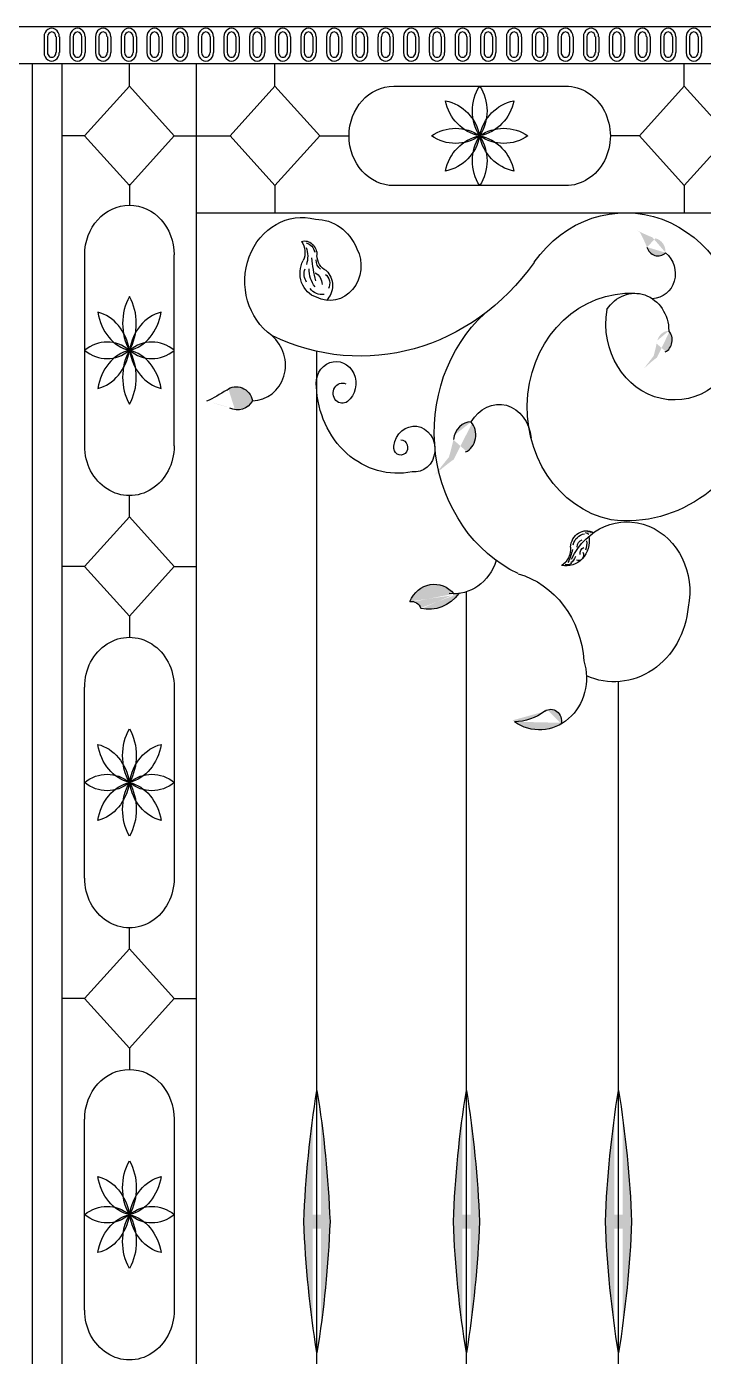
# Model space of a CAD drawing. Header units: inches. Extents: x -12530 to 36157, y 78659 to 110077.
# Drawn here: x 17387 to 18044, y 95311 to 96602 of the extents above; entities that cross this region are included whole.
import ezdxf

# ---------------------------------------------------------------- set-up
doc = ezdxf.new("R2010")
doc.units = ezdxf.units.IN
doc.header["$MEASUREMENT"] = 0
doc.layers.add('freecads.com', color=7, linetype='Continuous')

msp = doc.modelspace()

# ---------------------------------------------------------------- hatches: boundary and pattern name
at = {"layer": 'freecads.com'}
h = msp.add_hatch(color=256, dxfattribs=at)
edge = h.paths.add_edge_path()
edge.add_ellipse((18027.8, 96504), major_axis=(-43.1, 105.8), ratio=0.946901, start_angle=131.8802, end_angle=140.423)
edge.add_ellipse((17995, 96384.2), major_axis=(-4.8, 11.8), ratio=0.946901, start_angle=240.7336, end_angle=326.6039, ccw=False)
edge.add_ellipse((17999.5, 96390.7), major_axis=(-4.3, 10.5), ratio=0.946901, start_angle=83.2591, end_angle=201.2939, ccw=False)
edge.add_ellipse((17878.5, 96344.2), major_axis=(-47.3, 116.3), ratio=0.946901, start_angle=269.4365, end_angle=277.0688)
h = msp.add_hatch(color=256, dxfattribs=at)
edge = h.paths.add_edge_path()
edge.add_ellipse((17899.5, 96318.9), major_axis=(8.8, 121.2), ratio=0.835932, start_angle=253.254, end_angle=261.7968)
edge.add_ellipse((18009.8, 96293), major_axis=(1, 13.5), ratio=0.835932, start_angle=362.1074, end_angle=447.9777, ccw=False)
edge.add_ellipse((18003.5, 96297.4), major_axis=(0.9, 12.1), ratio=0.835932, start_angle=204.633, end_angle=322.6677, ccw=False)
edge.add_ellipse((18055.7, 96167.5), major_axis=(9.7, 133.3), ratio=0.835932, start_angle=30.8103, end_angle=38.4426)
h = msp.add_hatch(color=256, dxfattribs=at)
edge = h.paths.add_edge_path()
edge.add_ellipse((17538.5, 96078.7), major_axis=(-64.9, 151.1), ratio=0.932156, start_angle=318.2464, end_angle=326.7893, ccw=False)
edge.add_ellipse((17590.6, 96247.9), major_axis=(-7.2, 16.8), ratio=0.932156, start_angle=132.0655, end_angle=217.9358)
edge.add_ellipse((17590.9, 96236.2), major_axis=(-6.5, 15), ratio=0.932156, start_angle=257.3755, end_angle=375.4103)
edge.add_ellipse((17485.6, 96402.4), major_axis=(-71.4, 166.1), ratio=0.932156, start_angle=181.6006, end_angle=189.2329, ccw=False)
h = msp.add_hatch(color=256, dxfattribs=at)
edge = h.paths.add_edge_path()
edge.add_ellipse((17660.3, 96239.2), major_axis=(14, 173), ratio=0.83646, start_angle=252.6038, end_angle=261.1466)
edge.add_ellipse((17817.2, 96198.8), major_axis=(1.6, 19.3), ratio=0.83646, start_angle=361.4572, end_angle=447.3275, ccw=False)
edge.add_ellipse((17808.4, 96205.2), major_axis=(1.4, 17.2), ratio=0.83646, start_angle=203.9827, end_angle=322.0175, ccw=False)
edge.add_ellipse((17879.6, 96018.1), major_axis=(15.4, 190.3), ratio=0.83646, start_angle=30.1601, end_angle=37.7924)
h = msp.add_hatch(color=256, dxfattribs=at)
edge = h.paths.add_edge_path()
edge.add_ellipse((17760, 96032.3), major_axis=(0, 11.7), ratio=0.9, start_angle=-65.7393, end_angle=6.008)
edge.add_ellipse((17782.5, 96031.7), major_axis=(0, 28.9), ratio=0.9, start_angle=312.636, end_angle=424.9295, ccw=False)
edge.add_ellipse((17801.6, 96099.6), major_axis=(0, 48.3), ratio=0.9, start_angle=180, end_angle=186.1534)
edge.add_ellipse((17777.3, 96077.8), major_axis=(0, 41.6), ratio=0.9, start_angle=168.2323, end_angle=230.8237, ccw=False)
h = msp.add_hatch(color=256, dxfattribs=at)
edge = h.paths.add_edge_path()
edge.add_ellipse((17860.1, 95985.9), major_axis=(0, 58.8), ratio=0.9, start_angle=180.2988, end_angle=214.3384)
edge.add_ellipse((17895.7, 95927.6), major_axis=(0, 11.6), ratio=0.9, start_angle=256.7071, end_angle=393.0931, ccw=False)
edge.add_ellipse((17884.8, 95969.8), major_axis=(0, 50.6), ratio=0.9, start_angle=147.5719, end_angle=207.5217, ccw=False)
h = msp.add_hatch(color=256, dxfattribs=at)
edge = h.paths.add_edge_path()
edge.add_ellipse((16943.8, 95400.5), major_axis=(0, 885.5), ratio=0.833706, start_angle=272.6676, end_angle=280.9794, ccw=False)
edge.add_ellipse((16943.8, 95482.9), major_axis=(0, 885.5), ratio=0.833706, start_angle=259.0206, end_angle=267.3324, ccw=False)
edge.add_ellipse((18393.3, 95482.9), major_axis=(0, 885.5), ratio=0.833706, start_angle=92.6676, end_angle=100.9794, ccw=False)
edge.add_ellipse((18393.3, 95400.5), major_axis=(0, 885.5), ratio=0.833706, start_angle=439.0206, end_angle=447.3324, ccw=False)
h = msp.add_hatch(color=256, dxfattribs=at)
edge = h.paths.add_edge_path()
edge.add_ellipse((17089, 95400.5), major_axis=(0, 885.5), ratio=0.833706, start_angle=272.6676, end_angle=280.9794, ccw=False)
edge.add_ellipse((17089, 95482.9), major_axis=(0, 885.5), ratio=0.833706, start_angle=259.0206, end_angle=267.3324, ccw=False)
edge.add_ellipse((18538.5, 95482.9), major_axis=(0, 885.5), ratio=0.833706, start_angle=92.6676, end_angle=100.9794, ccw=False)
edge.add_ellipse((18538.5, 95400.5), major_axis=(0, 885.5), ratio=0.833706, start_angle=439.0206, end_angle=447.3324, ccw=False)
h = msp.add_hatch(color=256, dxfattribs=at)
edge = h.paths.add_edge_path()
edge.add_ellipse((17236.8, 95400.5), major_axis=(0, 885.5), ratio=0.833706, start_angle=272.6676, end_angle=280.9794, ccw=False)
edge.add_ellipse((17236.8, 95482.9), major_axis=(0, 885.5), ratio=0.833706, start_angle=259.0206, end_angle=267.3324, ccw=False)
edge.add_ellipse((18686.2, 95482.9), major_axis=(0, 885.5), ratio=0.833706, start_angle=92.6676, end_angle=100.9794, ccw=False)
edge.add_ellipse((18686.2, 95400.5), major_axis=(0, 885.5), ratio=0.833706, start_angle=439.0206, end_angle=447.3324, ccw=False)

# ---------------------------------------------------------------- linework, layer by layer
for p, q in [((15987.8, 96602), (18796.5, 96602)), ((17403.5, 96592.2), (17403.5, 96576.8)), ((17406.8, 96592.2), (17406.8, 96576.8)), ((17415.1, 96592.2), (17415.1, 96576.8)), ((17418.4, 96592.2), (17418.4, 96576.8)), ((17428.5, 96592.2), (17428.5, 96576.8)), ((17431.8, 96592.2), (17431.8, 96576.8)), ((17440, 96592.2), (17440, 96576.8)), ((17443.3, 96592.2), (17443.3, 96576.8)), ((17453.4, 96592.2), (17453.4, 96576.8)), ((17456.7, 96592.2), (17456.7, 96576.8)), ((17465, 96592.2), (17465, 96576.8)), ((17468.3, 96592.2), (17468.3, 96576.8)), ((17478.4, 96592.2), (17478.4, 96576.8)), ((17481.6, 96592.2), (17481.6, 96576.8)), ((17489.9, 96592.2), (17489.9, 96576.8)), ((17493.2, 96592.2), (17493.2, 96576.8)), ((17503.3, 96592.2), (17503.3, 96576.8)), ((17506.6, 96592.2), (17506.6, 96576.8)), ((17514.9, 96592.2), (17514.9, 96576.8)), ((17518.2, 96592.2), (17518.2, 96576.8)), ((17528.3, 96592.2), (17528.3, 96576.8)), ((17531.5, 96592.2), (17531.5, 96576.8)), ((17539.8, 96592.2), (17539.8, 96576.8)), ((17543.1, 96592.2), (17543.1, 96576.8)), ((17553.2, 96592.2), (17553.2, 96576.8)), ((17556.5, 96592.2), (17556.5, 96576.8)), ((17564.8, 96592.2), (17564.8, 96576.8)), ((17568, 96592.2), (17568, 96576.8)), ((17578.2, 96592.2), (17578.2, 96576.8)), ((17581.4, 96592.2), (17581.4, 96576.8)), ((17589.7, 96592.2), (17589.7, 96576.8)), ((17593, 96592.2), (17593, 96576.8)), ((17603.1, 96592.2), (17603.1, 96576.8)), ((17606.4, 96592.2), (17606.4, 96576.8)), ((17614.7, 96592.2), (17614.7, 96576.8)), ((17617.9, 96592.2), (17617.9, 96576.8)), ((17628.1, 96592.2), (17628.1, 96576.8)), ((17631.3, 96592.2), (17631.3, 96576.8)), ((17639.6, 96592.2), (17639.6, 96576.8)), ((17642.9, 96592.2), (17642.9, 96576.8)), ((17653, 96592.2), (17653, 96576.8)), ((17656.3, 96592.2), (17656.3, 96576.8)), ((17664.6, 96592.2), (17664.6, 96576.8)), ((17667.8, 96592.2), (17667.8, 96576.8)), ((17677.9, 96592.2), (17677.9, 96576.8)), ((17681.2, 96592.2), (17681.2, 96576.8)), ((17689.5, 96592.2), (17689.5, 96576.8)), ((17692.8, 96592.2), (17692.8, 96576.8)), ((17702.9, 96592.2), (17702.9, 96576.8)), ((17706.2, 96592.2), (17706.2, 96576.8)), ((17714.5, 96592.2), (17714.5, 96576.8)), ((17717.7, 96592.2), (17717.7, 96576.8)), ((17727.8, 96592.2), (17727.8, 96576.8)), ((17731.1, 96592.2), (17731.1, 96576.8)), ((17739.4, 96592.2), (17739.4, 96576.8)), ((17742.7, 96592.2), (17742.7, 96576.8)), ((17752.8, 96592.2), (17752.8, 96576.8)), ((17756.1, 96592.2), (17756.1, 96576.8)), ((17764.3, 96592.2), (17764.3, 96576.8)), ((17767.6, 96592.2), (17767.6, 96576.8)), ((17777.7, 96592.2), (17777.7, 96576.8)), ((17781, 96592.2), (17781, 96576.8)), ((17789.3, 96592.2), (17789.3, 96576.8)), ((17792.6, 96592.2), (17792.6, 96576.8)), ((17802.7, 96592.2), (17802.7, 96576.8)), ((17806, 96592.2), (17806, 96576.8)), ((17814.2, 96592.2), (17814.2, 96576.8)), ((17817.5, 96592.2), (17817.5, 96576.8)), ((17827.6, 96592.2), (17827.6, 96576.8)), ((17830.9, 96592.2), (17830.9, 96576.8)), ((17839.2, 96592.2), (17839.2, 96576.8)), ((17842.5, 96592.2), (17842.5, 96576.8)), ((17852.6, 96592.2), (17852.6, 96576.8)), ((17855.9, 96592.2), (17855.9, 96576.8)), ((17864.1, 96592.2), (17864.1, 96576.8)), ((17867.4, 96592.2), (17867.4, 96576.8)), ((17877.5, 96592.2), (17877.5, 96576.8)), ((17880.8, 96592.2), (17880.8, 96576.8)), ((17889.1, 96592.2), (17889.1, 96576.8)), ((17892.4, 96592.2), (17892.4, 96576.8)), ((17902.5, 96592.2), (17902.5, 96576.8)), ((17905.8, 96592.2), (17905.8, 96576.8)), ((17914, 96592.2), (17914, 96576.8)), ((17917.3, 96592.2), (17917.3, 96576.8)), ((17927.4, 96592.2), (17927.4, 96576.8)), ((17930.7, 96592.2), (17930.7, 96576.8)), ((17939, 96592.2), (17939, 96576.8)), ((17942.3, 96592.2), (17942.3, 96576.8)), ((17952.4, 96592.2), (17952.4, 96576.8)), ((17955.6, 96592.2), (17955.6, 96576.8)), ((17963.9, 96592.2), (17963.9, 96576.8)), ((17967.2, 96592.2), (17967.2, 96576.8)), ((17977.3, 96592.2), (17977.3, 96576.8)), ((17980.6, 96592.2), (17980.6, 96576.8)), ((17988.9, 96592.2), (17988.9, 96576.8)), ((17992.2, 96592.2), (17992.2, 96576.8)), ((18002.3, 96592.2), (18002.3, 96576.8)), ((18005.5, 96592.2), (18005.5, 96576.8)), ((18013.8, 96592.2), (18013.8, 96576.8)), ((18017.1, 96592.2), (18017.1, 96576.8)), ((18027.2, 96592.2), (18027.2, 96576.8)), ((18030.5, 96592.2), (18030.5, 96576.8)), ((18038.8, 96592.2), (18038.8, 96576.8)), ((18042, 96592.2), (18042, 96576.8)), ((15987.8, 96566.2), (18796.5, 96566.2)), ((17392.2, 94033.3), (17392.2, 96566.2)), ((17421.2, 94033.3), (17421.2, 96566.2)), ((17486.4, 96544.3), (17486.4, 96566.2)), ((17551.6, 94033.3), (17551.6, 96566.2)), ((17627.8, 96544.3), (17627.8, 96566.2)), ((18025.4, 96544.3), (18025.4, 96566.2)), ((17486.4, 96544.3), (17442.9, 96495.9)), ((17529.9, 96495.9), (17486.4, 96544.3)), ((17584.4, 96495.9), (17627.8, 96544.3)), ((17627.8, 96544.3), (17671.3, 96495.9)), ((17743.2, 96544.3), (17910.1, 96544.3)), ((18025.4, 96544.3), (17981.9, 96495.9)), ((18068.9, 96495.9), (18025.4, 96544.3)), ((17442.9, 96495.9), (17421.2, 96495.9)), ((17442.9, 96495.9), (17486.4, 96447.6)), ((17486.4, 96447.6), (17529.9, 96495.9)), ((17529.9, 96495.9), (17584.4, 96495.9)), ((17627.8, 96447.6), (17584.4, 96495.9)), ((17671.3, 96495.9), (17627.8, 96447.6)), ((17671.3, 96495.9), (17699.7, 96495.9)), ((17981.9, 96495.9), (17953.6, 96495.9)), ((17981.9, 96495.9), (18025.4, 96447.6)), ((18025.4, 96447.6), (18068.9, 96495.9)), ((17486.4, 96449.2), (17486.4, 96428.8)), ((17627.8, 96447.6), (17627.8, 96421.3)), ((17910.1, 96447.6), (17743.2, 96447.6)), ((18025.4, 96447.6), (18025.4, 96421.3)), ((17551.6, 96421.3), (18651.7, 96421.3)), ((17442.9, 96380.4), (17442.9, 96194.9)), ((17529.9, 96194.9), (17529.9, 96380.4)), ((17668.6, 94810.7), (17668.6, 96286.8)), ((17486.4, 96126.2), (17486.4, 96146.6)), ((17442.9, 96077.9), (17486.4, 96126.2)), ((17486.4, 96126.2), (17529.9, 96077.9)), ((17442.9, 96077.9), (17421.2, 96077.9)), ((17486.4, 96029.6), (17442.9, 96077.9)), ((17529.9, 96077.9), (17486.4, 96029.6)), ((17529.9, 96077.9), (17551.6, 96077.9)), ((17813.7, 94890.4), (17813.7, 96053.2)), ((17486.4, 96029.6), (17486.4, 96009.2)), ((17961.5, 95059.3), (17961.5, 95966)), ((17442.9, 95775.3), (17442.9, 95960.8)), ((17529.9, 95960.8), (17529.9, 95775.3)), ((17486.4, 95706.6), (17486.4, 95727)), ((17486.4, 95706.6), (17442.9, 95658.3)), ((17529.9, 95658.3), (17486.4, 95706.6)), ((17442.9, 95658.3), (17421.2, 95658.3)), ((17442.9, 95658.3), (17486.4, 95610)), ((17486.4, 95610), (17529.9, 95658.3)), ((17529.9, 95658.3), (17551.6, 95658.3)), ((17486.4, 95610), (17486.4, 95589.6)), ((17442.9, 95355.7), (17442.9, 95541.2)), ((17529.9, 95541.2), (17529.9, 95355.7))]:
    msp.add_line(p, q, dxfattribs=at)
for centre, major_axis, ratio, start_param, end_param in [((17410.9, 96592.2), (0, 8.24), 0.9, 4.712389, 7.853982), ((17410.9, 96592.2), (0, 4.6), 0.9, -1.570796, 1.570796), ((17435.9, 96592.2), (0, 8.24), 0.9, 4.712389, 7.853982), ((17435.9, 96592.2), (0, 4.6), 0.9, -1.570796, 1.570796), ((17460.8, 96592.2), (0, 8.24), 0.9, 4.712389, 7.853982), ((17460.8, 96592.2), (0, 4.6), 0.9, -1.570796, 1.570796), ((17485.8, 96592.2), (0, 8.24), 0.9, 4.712389, 7.853982), ((17485.8, 96592.2), (0, 4.6), 0.9, -1.570796, 1.570796), ((17510.7, 96592.2), (0, 8.24), 0.9, 4.712389, 7.853982), ((17510.7, 96592.2), (0, 4.6), 0.9, -1.570796, 1.570796), ((17535.7, 96592.2), (0, 8.24), 0.9, 4.712389, 7.853982), ((17535.7, 96592.2), (0, 4.6), 0.9, -1.570796, 1.570796), ((17560.6, 96592.2), (0, 8.24), 0.9, 4.712389, 7.853982), ((17560.6, 96592.2), (0, 4.6), 0.9, -1.570796, 1.570796), ((17585.6, 96592.2), (0, 8.24), 0.9, 4.712389, 7.853982), ((17585.6, 96592.2), (0, 4.6), 0.9, -1.570796, 1.570796), ((17610.5, 96592.2), (0, 8.24), 0.9, 4.712389, 7.853982), ((17610.5, 96592.2), (0, 4.6), 0.9, -1.570796, 1.570796), ((17635.5, 96592.2), (0, 8.24), 0.9, 4.712389, 7.853982), ((17635.5, 96592.2), (0, 4.6), 0.9, -1.570796, 1.570796), ((17660.4, 96592.2), (0, 8.24), 0.9, 4.712389, 7.853982), ((17660.4, 96592.2), (0, 4.6), 0.9, -1.570796, 1.570796), ((17685.4, 96592.2), (0, 8.24), 0.9, 4.712389, 7.853982), ((17685.4, 96592.2), (0, 4.6), 0.9, -1.570796, 1.570796), ((17710.3, 96592.2), (0, 8.24), 0.9, 4.712389, 7.853982), ((17710.3, 96592.2), (0, 4.6), 0.9, -1.570796, 1.570796), ((17735.3, 96592.2), (0, 8.24), 0.9, 4.712389, 7.853982), ((17735.3, 96592.2), (0, 4.6), 0.9, -1.570796, 1.570796), ((17760.2, 96592.2), (0, 8.24), 0.9, 4.712389, 7.853982), ((17760.2, 96592.2), (0, 4.6), 0.9, -1.570796, 1.570796), ((17785.2, 96592.2), (0, 8.24), 0.9, 4.712389, 7.853982), ((17785.2, 96592.2), (0, 4.6), 0.9, -1.570796, 1.570796), ((17810.1, 96592.2), (0, 8.24), 0.9, 4.712389, 7.853982), ((17810.1, 96592.2), (0, 4.6), 0.9, -1.570796, 1.570796), ((17835, 96592.2), (0, 8.24), 0.9, 4.712389, 7.853982), ((17835, 96592.2), (0, 4.6), 0.9, -1.570796, 1.570796), ((17860, 96592.2), (0, 8.24), 0.9, 4.712389, 7.853982), ((17860, 96592.2), (0, 4.6), 0.9, -1.570796, 1.570796), ((17884.9, 96592.2), (0, 8.24), 0.9, 4.712389, 7.853982), ((17884.9, 96592.2), (0, 4.6), 0.9, -1.570796, 1.570796), ((17909.9, 96592.2), (0, 8.24), 0.9, 4.712389, 7.853982), ((17909.9, 96592.2), (0, 4.6), 0.9, -1.570796, 1.570796), ((17934.8, 96592.2), (0, 8.24), 0.9, 4.712389, 7.853982), ((17934.8, 96592.2), (0, 4.6), 0.9, -1.570796, 1.570796), ((17959.8, 96592.2), (0, 8.24), 0.9, 4.712389, 7.853982), ((17959.8, 96592.2), (0, 4.6), 0.9, -1.570796, 1.570796), ((17984.7, 96592.2), (0, 8.24), 0.9, 4.712389, 7.853982), ((17984.7, 96592.2), (0, 4.6), 0.9, -1.570796, 1.570796), ((18009.7, 96592.2), (0, 8.24), 0.9, 4.712389, 7.853982), ((18009.7, 96592.2), (0, 4.6), 0.9, -1.570796, 1.570796), ((18034.6, 96592.2), (0, 8.24), 0.9, 4.712389, 7.853982), ((18034.6, 96592.2), (0, 4.6), 0.9, -1.570796, 1.570796), ((17410.9, 96576.8), (0, 8.24), 0.9, 1.570796, 4.712389), ((17410.9, 96576.8), (0, 4.6), 0.9, 1.570796, 4.712389), ((17435.9, 96576.8), (0, 8.24), 0.9, 1.570796, 4.712389), ((17435.9, 96576.8), (0, 4.6), 0.9, 1.570796, 4.712389), ((17460.8, 96576.8), (0, 8.24), 0.9, 1.570796, 4.712389), ((17460.8, 96576.8), (0, 4.6), 0.9, 1.570796, 4.712389), ((17485.8, 96576.8), (0, 8.24), 0.9, 1.570796, 4.712389), ((17485.8, 96576.8), (0, 4.6), 0.9, 1.570796, 4.712389), ((17510.7, 96576.8), (0, 8.24), 0.9, 1.570796, 4.712389), ((17510.7, 96576.8), (0, 4.6), 0.9, 1.570796, 4.712389), ((17535.7, 96576.8), (0, 8.24), 0.9, 1.570796, 4.712389), ((17535.7, 96576.8), (0, 4.6), 0.9, 1.570796, 4.712389), ((17560.6, 96576.8), (0, 8.24), 0.9, 1.570796, 4.712389), ((17560.6, 96576.8), (0, 4.6), 0.9, 1.570796, 4.712389), ((17585.6, 96576.8), (0, 8.24), 0.9, 1.570796, 4.712389), ((17585.6, 96576.8), (0, 4.6), 0.9, 1.570796, 4.712389), ((17610.5, 96576.8), (0, 8.24), 0.9, 1.570796, 4.712389), ((17610.5, 96576.8), (0, 4.6), 0.9, 1.570796, 4.712389), ((17635.5, 96576.8), (0, 8.24), 0.9, 1.570796, 4.712389), ((17635.5, 96576.8), (0, 4.6), 0.9, 1.570796, 4.712389), ((17660.4, 96576.8), (0, 8.24), 0.9, 1.570796, 4.712389), ((17660.4, 96576.8), (0, 4.6), 0.9, 1.570796, 4.712389), ((17685.4, 96576.8), (0, 8.24), 0.9, 1.570796, 4.712389), ((17685.4, 96576.8), (0, 4.6), 0.9, 1.570796, 4.712389), ((17710.3, 96576.8), (0, 8.24), 0.9, 1.570796, 4.712389), ((17710.3, 96576.8), (0, 4.6), 0.9, 1.570796, 4.712389), ((17735.3, 96576.8), (0, 8.24), 0.9, 1.570796, 4.712389), ((17735.3, 96576.8), (0, 4.6), 0.9, 1.570796, 4.712389), ((17760.2, 96576.8), (0, 8.24), 0.9, 1.570796, 4.712389), ((17760.2, 96576.8), (0, 4.6), 0.9, 1.570796, 4.712389), ((17785.2, 96576.8), (0, 8.24), 0.9, 1.570796, 4.712389), ((17785.2, 96576.8), (0, 4.6), 0.9, 1.570796, 4.712389), ((17810.1, 96576.8), (0, 8.24), 0.9, 1.570796, 4.712389), ((17810.1, 96576.8), (0, 4.6), 0.9, 1.570796, 4.712389), ((17835, 96576.8), (0, 8.24), 0.9, 1.570796, 4.712389), ((17835, 96576.8), (0, 4.6), 0.9, 1.570796, 4.712389), ((17860, 96576.8), (0, 8.24), 0.9, 1.570796, 4.712389), ((17860, 96576.8), (0, 4.6), 0.9, 1.570796, 4.712389), ((17884.9, 96576.8), (0, 8.24), 0.9, 1.570796, 4.712389), ((17884.9, 96576.8), (0, 4.6), 0.9, 1.570796, 4.712389), ((17909.9, 96576.8), (0, 8.24), 0.9, 1.570796, 4.712389), ((17909.9, 96576.8), (0, 4.6), 0.9, 1.570796, 4.712389), ((17934.8, 96576.8), (0, 8.24), 0.9, 1.570796, 4.712389), ((17934.8, 96576.8), (0, 4.6), 0.9, 1.570796, 4.712389), ((17959.8, 96576.8), (0, 8.24), 0.9, 1.570796, 4.712389), ((17959.8, 96576.8), (0, 4.6), 0.9, 1.570796, 4.712389), ((17984.7, 96576.8), (0, 8.24), 0.9, 1.570796, 4.712389), ((17984.7, 96576.8), (0, 4.6), 0.9, 1.570796, 4.712389), ((18009.7, 96576.8), (0, 8.24), 0.9, 1.570796, 4.712389), ((18009.7, 96576.8), (0, 4.6), 0.9, 1.570796, 4.712389), ((18034.6, 96576.8), (0, 8.24), 0.9, 1.570796, 4.712389), ((18034.6, 96576.8), (0, 4.6), 0.9, 1.570796, 4.712389), ((17999.5, 96390.7), (-4.3, 10.5), 0.946901, 1.453146, 3.513242), ((17518.9, 96313.8), (0, 46.9), 0.833706, 0.98032, 2.161272), ((17454, 96313.8), (0, 46.9), 0.833706, 4.121913, 5.302865), ((17494, 96333.7), (0, 46.9), 0.833706, 1.765718, 2.946671), ((17448.1, 96278.6), (0, 46.9), 0.833706, -1.375874, -0.194922), ((17478.9, 96333.7), (0, 46.9), 0.833706, 3.336515, 4.517467), ((17524.8, 96278.6), (0, 46.9), 0.833706, 0.194922, 1.375874), ((17464.7, 96248.8), (0, 46.9), 0.833706, -0.590476, 0.590476), ((17508.2, 96248.8), (0, 46.9), 0.833706, -0.590476, 0.590476), ((17603.6, 96274.9), (-14.4, 33.5), 0.932156, 2.778163, 5.187904), ((18003.5, 96297.4), (0.9, 12.1), 0.835932, 3.571519, 5.631614), ((17464.7, 96326.6), (0, 46.9), 0.833706, 2.551117, 3.732069), ((17448.1, 96296.8), (0, 46.9), 0.833706, 3.336515, 4.517467), ((17494, 96241.7), (0, 46.9), 0.833706, 0.194922, 1.375874), ((17518.9, 96261.6), (0, 46.9), 0.833706, 0.98032, 2.161272), ((17524.8, 96296.8), (0, 46.9), 0.833706, 1.765718, 2.946671), ((17478.9, 96241.7), (0, 46.9), 0.833706, -1.375874, -0.194922), ((17508.2, 96326.6), (0, 46.9), 0.833706, 2.551117, 3.732069), ((17454, 96261.6), (0, 46.9), 0.833706, 4.121913, 5.302865), ((17817.2, 96198.8), (1.6, 19.3), 0.83646, 0.025433, 1.524153), ((17808.4, 96205.2), (1.4, 17.2), 0.83646, 3.56017, 5.620266)]:
    msp.add_ellipse(centre, major_axis=major_axis, ratio=ratio, start_param=start_param, end_param=end_param, dxfattribs=at)
at = {"layer": 'freecads.com', "extrusion": (0, 0, -1)}
for centre, major_axis, ratio, start_param, end_param in [((17743.2, 96495.9), (0, 48.3), 0.9, 3.141593, 6.283185), ((17861.7, 96520.1), (0, 43.4), 0.971566, 4.121913, 5.302865), ((17791.6, 96520.1), (0, 43.4), 0.971566, 0.98032, 2.161272), ((17910.1, 96495.9), (0, 48.3), 0.9, 0, 3.141593), ((17785.3, 96487.5), (0, 43.4), 0.971566, 0.194922, 1.375874), ((17834.8, 96538.5), (0, 43.4), 0.971566, 3.336515, 4.517467), ((17818.5, 96538.5), (0, 43.4), 0.971566, 1.765718, 2.946671), ((17868, 96487.5), (0, 43.4), 0.971566, -1.375874, -0.194922), ((17803.2, 96459.9), (0, 43.4), 0.971566, -0.590476, 0.590476), ((17850.1, 96459.9), (0, 43.4), 0.971566, -0.590476, 0.590476), ((17803.2, 96532), (0, 43.4), 0.971566, 2.551117, 3.732069), ((17785.3, 96504.3), (0, 43.4), 0.971566, 1.765718, 2.946671), ((17834.8, 96453.4), (0, 43.4), 0.971566, -1.375874, -0.194922), ((17861.7, 96471.8), (0, 43.4), 0.971566, 4.121913, 5.302865), ((17791.6, 96471.8), (0, 43.4), 0.971566, 0.98032, 2.161272), ((17850.1, 96532), (0, 43.4), 0.971566, 2.551117, 3.732069), ((17818.5, 96453.4), (0, 43.4), 0.971566, 0.194922, 1.375874), ((17868, 96504.3), (0, 43.4), 0.971566, 3.336515, 4.517467), ((17486.4, 96380.4), (0, 48.3), 0.9, -1.570796, 1.570796), ((17968.4, 96296), (0, 125.3), 0.9, -0.907485, 1.547672), ((17654.2, 96354.8), (0, 61.9), 0.9, 3.698195, 6.515372), ((17667.1, 96365.7), (0, 49.3), 0.9, 0, 1.140874), ((17656.4, 96380.4), (0, 13.5), 0.9, -0.245598, 1.604585), ((17641.7, 96382.7), (0, 16.9), 0.9, 0.885512, 2.051563), ((17655.7, 96380), (0, 12.3), 0.9, 0.225097, 1.329834), ((17637.8, 96379.1), (0, 24.2), 0.9, 1.207981, 1.917089), ((17673.9, 96362.6), (0, 24.2), 0.9, 3.413224, 5.247037), ((17788, 96391.8), (0, 138.9), 0.9, 4.445384, 4.608484), ((17678.3, 96375.8), (0, 11.7), 0.9, 3.780413, 4.692496), ((17681.1, 96369.7), (0, 33.6), 0.9, 1.053663, 3.587103), ((17683.8, 96380.6), (0, 17), 0.9, 3.55896, 4.673659), ((17992.5, 96363), (-9.5, 23.5), 0.946901, 1.056057, 3.465797), ((17710.9, 96520.5), (0, 238.4), 0.9, 2.237201, 3.554514), ((17667.3, 96361.6), (0, 12.4), 0.9, 4.049016, 5.137618), ((17684.3, 96366.2), (0, 25.8), 0.9, 4.000578, 4.742728), ((17661.8, 96351.3), (0, 13), 0.9, 0.459213, 1.540417), ((17671.7, 96352.8), (0, 10.3), 0.9, 0.571779, 2.093833), ((17666.8, 96350.6), (0, 18.8), 0.9, 0.693429, 2.440583), ((17673.5, 96359.1), (0, 17.3), 0.9, 3.007318, 3.989018), ((17972.7, 96232.2), (0, 111), 0.9, 3.32706, 6.330483), ((17977.4, 96306.5), (0, 36.6), 0.9, -0.96661, 1.570144), ((17916.9, 96208.1), (0, 149.3), 0.9, 3.546618, 5.59477), ((18015.9, 96313.6), (0, 74.1), 0.9, 1.77027, 4.898778), ((17687.1, 96255.5), (0, 21.4), 0.9, 4.531435, 8.807793), ((17485.6, 96402.4), (-71.4, 166.1), 0.932156, 2.980448, 3.113656), ((17590.9, 96236.2), (-6.5, 15), 0.932156, -0.26896, 1.791136), ((17747, 96256), (0, 87.7), 0.9, 2.963392, 4.672627), ((17693.2, 96246.1), (0, 9.8), 0.9, 2.532895, 6.669793), ((17590.6, 96247.9), (-7.2, 16.8), 0.932156, 2.479488, 3.978207), ((17844.7, 96196.8), (3.1, 38.4), 0.83646, -1.050968, 1.358773), ((17969.5, 96275.9), (0, 153.8), 0.9, 1.873153, 3.251868), ((17763.2, 96191.8), (0, 22.3), 0.9, -1.442485, 3.252017), ((17486.4, 96194.9), (0, 48.3), 0.9, 1.570796, 4.712389), ((17749.9, 96193.4), (0, 7.49), 0.9, 0.030097, 4.878681), ((17969.9, 96053.6), (0, 67.6), 0.9, -1.089855, 1.796663), ((17910.9, 96103.1), (0, 24.7), 0.9, 1.402738, 3.350664), ((17930.3, 96095.3), (0, 17.2), 0.9, -1.493842, 0.470724), ((17929.7, 96095.7), (0, 13.8), 0.9, -1.338271, -0.096677), ((17927.9, 96096.7), (0, 7.36), 0.9, 4.702472, 6.041522), ((17926.5, 96099.3), (0, 12), 0.9, 0.250091, 0.599128), ((17932.4, 96108.4), (0, 3.54), 0.9, -0.35831, 0.920417), ((17898.3, 96095.1), (0, 18.5), 0.9, 1.485735, 2.63627), ((17875.7, 96104.5), (0, 46.7), 0.9, 1.787792, 2.078008), ((17922.7, 96088.9), (0, 5.42), 0.9, 1.036118, 3.578182), ((17929.6, 96090.6), (0, 5.94), 0.9, 4.522624, 5.963827), ((17916.2, 96100.4), (0, 16), 0.9, 1.426307, 1.99645), ((17801.6, 96099.6), (0, 48.3), 0.9, 1.907165, 3.244253), ((17911.7, 96089.7), (0, 10.2), 0.9, 2.656904, 3.374573), ((17909.4, 96091.6), (0, 12.1), 0.9, 1.924111, 2.595919), ((17842.8, 95979), (0, 94.8), 0.9, 0.250028, 1.493797), ((17782.5, 96031.7), (0, 28.9), 0.9, -1.133233, 0.826657), ((17777.3, 96077.8), (0, 41.6), 0.9, 2.254552, 3.346978), ((17760, 96032.3), (0, 11.7), 0.9, -0.10486, 1.147367), ((17957.2, 96046.2), (0, 80.3), 0.9, 1.667814, 3.522156), ((17486.4, 95960.8), (0, 48.3), 0.9, 4.712389, 7.853982), ((17884.8, 95969.8), (0, 50.6), 0.9, 1.238414, 3.70757), ((17860.1, 95985.9), (0, 58.8), 0.9, 2.542274, 3.136377), ((17895.7, 95927.6), (0, 11.6), 0.9, -0.577584, 1.802801), ((17518.9, 95894.2), (0, 46.9), 0.833706, 4.121913, 5.302865), ((17454, 95894.2), (0, 46.9), 0.833706, 0.98032, 2.161272), ((17494, 95914.1), (0, 46.9), 0.833706, 3.336515, 4.517467), ((17448.1, 95859), (0, 46.9), 0.833706, 0.194922, 1.375874), ((17478.9, 95914.1), (0, 46.9), 0.833706, 1.765718, 2.946671), ((17524.8, 95859), (0, 46.9), 0.833706, -1.375874, -0.194922), ((17464.7, 95829.2), (0, 46.9), 0.833706, -0.590476, 0.590476), ((17508.2, 95829.2), (0, 46.9), 0.833706, -0.590476, 0.590476), ((17464.7, 95907), (0, 46.9), 0.833706, 2.551117, 3.732069), ((17448.1, 95877.2), (0, 46.9), 0.833706, 1.765718, 2.946671), ((17494, 95822.1), (0, 46.9), 0.833706, -1.375874, -0.194922), ((17518.9, 95842), (0, 46.9), 0.833706, 4.121913, 5.302865), ((17454, 95842), (0, 46.9), 0.833706, 0.98032, 2.161272), ((17508.2, 95907), (0, 46.9), 0.833706, 2.551117, 3.732069), ((17524.8, 95877.2), (0, 46.9), 0.833706, 3.336515, 4.517467), ((17478.9, 95822.1), (0, 46.9), 0.833706, 0.194922, 1.375874), ((17486.4, 95775.3), (0, 48.3), 0.9, 1.570796, 4.712389), ((17486.4, 95541.2), (0, 48.3), 0.9, -1.570796, 1.570796), ((18393.3, 95400.5), (0, 885.5), 0.833706, -1.524238, -1.37917), ((16943.8, 95400.5), (0, 885.5), 0.833706, 1.37917, 1.524238), ((18538.5, 95400.5), (0, 885.5), 0.833706, -1.524238, -1.37917), ((17089, 95400.5), (0, 885.5), 0.833706, 1.37917, 1.524238), ((18686.2, 95400.5), (0, 885.5), 0.833706, -1.524238, -1.37917), ((17236.8, 95400.5), (0, 885.5), 0.833706, 1.37917, 1.524238), ((17518.9, 95474.6), (0, 46.9), 0.833706, 4.121913, 5.302865), ((17454, 95474.6), (0, 46.9), 0.833706, 0.98032, 2.161272), ((17494, 95494.5), (0, 46.9), 0.833706, 3.336515, 4.517467), ((17448.1, 95439.4), (0, 46.9), 0.833706, 0.194922, 1.375874), ((17478.9, 95494.5), (0, 46.9), 0.833706, 1.765718, 2.946671), ((17524.8, 95439.4), (0, 46.9), 0.833706, -1.375874, -0.194922), ((17464.7, 95409.6), (0, 46.9), 0.833706, -0.590476, 0.590476), ((17508.2, 95409.6), (0, 46.9), 0.833706, -0.590476, 0.590476), ((17464.7, 95487.4), (0, 46.9), 0.833706, 2.551117, 3.732069), ((17448.1, 95457.6), (0, 46.9), 0.833706, 1.765718, 2.946671), ((17494, 95402.5), (0, 46.9), 0.833706, -1.375874, -0.194922), ((17518.9, 95422.4), (0, 46.9), 0.833706, 4.121913, 5.302865), ((17454, 95422.4), (0, 46.9), 0.833706, 0.98032, 2.161272), ((17508.2, 95487.4), (0, 46.9), 0.833706, 2.551117, 3.732069), ((17524.8, 95457.6), (0, 46.9), 0.833706, 3.336515, 4.517467), ((17478.9, 95402.5), (0, 46.9), 0.833706, 0.194922, 1.375874), ((18393.3, 95482.9), (0, 885.5), 0.833706, 4.520762, 4.665831), ((16943.8, 95482.9), (0, 885.5), 0.833706, 1.617355, 1.762423), ((18538.5, 95482.9), (0, 885.5), 0.833706, 4.520762, 4.665831), ((17089, 95482.9), (0, 885.5), 0.833706, 1.617355, 1.762423), ((18686.2, 95482.9), (0, 885.5), 0.833706, 4.520762, 4.665831), ((17236.8, 95482.9), (0, 885.5), 0.833706, 1.617355, 1.762423), ((17486.4, 95355.7), (0, 48.3), 0.9, 1.570796, 4.712389)]:
    msp.add_ellipse(centre, major_axis=major_axis, ratio=ratio, start_param=start_param, end_param=end_param, dxfattribs=at)

doc.saveas('drawing.dxf')
